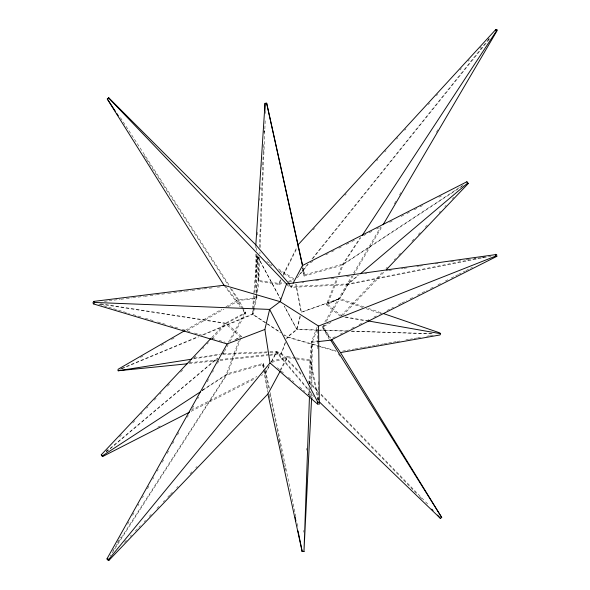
<?xml version="1.0" encoding="UTF-8"?>
<svg xmlns="http://www.w3.org/2000/svg" width="590" height="590" viewBox="0 0 590 590"><rect width="100%" height="100%" fill="white"/><g stroke="black" fill="none" stroke-linecap="round" stroke-linejoin="round"><path stroke-width="0.44" stroke-dasharray="2.95 2.21" d="M311.085 385.314L311.476 341.676L317.25 326.735M311.786 392.756L311.631 397.343M311.83 388.168L312.25 342.288L317.221 329.486M303.784 532.18L303.85 530.336M306.741 450.2L306.807 448.356M308.732 394.931L308.998 387.564M309.131 383.876L309.993 359.93L311.476 341.676L317.767 340.954M309.514 395.071L309.743 388.64M309.905 384.038L310.738 361.058L312.25 342.288L317.523 341.676M259.047 257.439L258.125 280.434L256.598 293.547M259.445 247.328L263.184 153.518M263.221 152.596L263.619 142.478M264.025 132.359L264.099 130.523M259.718 258.523L258.804 281.474L257.447 293.127M259.902 253.936L259.976 252.1M260.153 247.505L265.227 119.91M265.485 113.487L265.596 110.728M310.79 397.188L311.019 392.593L276.666 351.566L269.306 351.839M257.365 235.004L257.542 232.261M259.615 200.253L259.733 198.424M260.323 189.279L260.441 187.45M261.805 166.417L261.923 164.588M263.995 132.573L264.114 130.744M254.43 296.128L252.992 314.315L266.732 323.313M254.71 292.493L257.55 256.82L259.327 257.837M258.398 256.119L256.945 255.957L256.731 257.373L252.173 314.168L280.538 332.745M256.495 294.425L253.818 307.331M257.034 296.711L254.696 307.287M281.135 300.413L257.771 256.842M253.619 308.187L252.173 314.168L202.237 334.906M254.482 308.164L252.992 314.315L202.186 335.4M300.059 315.952L296.726 329.308L287.345 336.809L286.718 338.535M300.325 316.535L297.072 329.559L287.441 337.266L286.829 338.948M285.457 341.979L281.356 353.181L270.368 354.325M285.287 343.151L281.29 354.081L268.48 355.401M100.654 303.806L226.634 323.327L241.45 336.411L227.578 373.654L110.352 555.78M238.677 341.131L226.007 375.166L112.624 551.185M340.43 316.41L326.344 304.632L336.897 278.133M338.262 274.711L342.001 265.308L360.195 237.615M341.979 316.314L327.502 304.211L337.886 278.133M339.228 274.763L343.579 263.826L360.748 237.674M256.945 255.957L258.125 280.434L278.723 283.399L280.781 279.291M283.252 274.372L297.249 246.465M257.55 256.82L258.804 281.474L278.856 284.358L280.899 280.272M283.362 275.375L297.286 247.601M269.416 365.402L266.002 371.906L264.364 372.747M271.548 361.331L276.666 351.566L281.356 353.181L302.515 374.989M268.885 366.906L265.515 373.337L261.422 375.424M271.415 362.076L276.467 352.429L281.29 354.081L303.061 376.516M289.786 285.612L291.408 286.445L292.264 284.837M292.5 284.911L291.209 287.352L287.249 285.331M280.029 370.284L287.382 356.633L295.524 357.82M280.523 370.586L287.47 357.673L295.524 358.845M228.323 342.458L244.688 312.87L242.977 309.625M220.608 353.978L223.322 353.543L228.16 344.811M229.916 341.64L245.742 313.061L244.068 309.905M117.329 542.667L120.478 537.04M127.661 524.178L129.011 521.767M132.603 515.328L133.952 512.917M137.994 505.682L138.893 504.074M142.485 497.643L143.385 496.035M147.426 488.8L149.226 485.585M152.817 479.154L153.717 477.546M157.309 471.115L158.209 469.507M162.25 462.272L163.6 459.861M167.191 453.43L168.534 451.018M172.582 443.783L173.925 441.372M177.524 434.941L178.866 432.529M187.399 417.248L188.299 415.64M192.34 408.405L193.69 405.994M197.731 398.759L198.631 397.151M202.222 390.72L203.122 389.112M207.164 381.877L208.513 379.466M212.555 372.231L213.455 370.623M217.496 363.388L218.846 360.977M222.887 353.742L223.787 352.134M353.24 275.552L339.715 298.57L327.502 304.211M353.705 274.756L381.686 227.128M324.869 321.933L351.817 276.091M353.683 272.919L380.779 226.855M394.319 203.823L396.192 200.644M399.459 195.083L401.325 191.912M436.357 132.344L438.223 129.166M324.058 325.296L323.136 326.853L329.825 338.601M326.358 321.388L348.454 283.886L358.986 274.984M299.314 274.675L307.973 263.907M312.014 258.877L486.381 42.074M486.957 41.359L489.272 38.49M297.279 277.861L308.231 264.246M312.848 258.516L490.378 37.856M313.253 229.849L314.492 228.492M344.98 195.297L346.219 193.948M376.7 160.753L377.947 159.396M384.791 151.947L386.037 150.59M396.613 139.078L397.852 137.721M404.696 130.265L405.942 128.915M428.333 104.526L429.579 103.169M436.423 95.72L437.669 94.363M460.06 69.981L461.306 68.624M468.15 61.168L469.389 59.819M479.965 48.299L481.211 46.949M488.055 39.493L489.302 38.136M211.781 337.502L225.041 323.423L244.688 312.87L242.512 309.964M106.325 451.011L107.579 449.676M119.549 436.976L121.437 434.97M132.78 422.934L135.294 420.264M140.966 414.246L142.227 412.904M146.637 408.228L147.898 406.894M154.197 400.204L156.084 398.198M159.861 394.186L161.122 392.851M167.42 386.17L169.942 383.493M180.651 372.128L182.539 370.122M189.471 362.769L190.725 361.434M193.874 358.093L195.769 356.087M202.695 348.734L203.956 347.392M207.105 344.051L208.366 342.716M212.142 338.704L226.634 323.327L245.742 313.061L243.021 309.433M341.057 315.746L383.448 271.164M385.985 268.502L387.247 267.167M394.209 259.851L395.477 258.516M398.641 255.19L400.536 253.191M411.923 241.214L414.453 238.552M418.251 234.562L420.146 232.563M425.213 227.239L427.743 224.576M439.13 212.599L440.398 211.272M444.823 206.611L446.092 205.283M452.419 198.631L453.688 197.296M342.613 315.65L384.474 271.636M124.475 542.343L126.385 540.344M130.206 536.354L131.482 535.027M135.302 531.029L140.391 525.705M144.211 521.715L145.487 520.387M149.307 516.39L151.217 514.399M156.947 508.403L158.858 506.412M163.312 501.751L164.581 500.423M167.767 497.097L169.677 495.099M170.311 494.435L172.863 491.772M176.683 487.775L177.951 486.448M190.046 473.807L191.957 471.808M195.777 467.818L197.053 466.483M289.417 285.258L291.209 287.352L346.684 284.867L357.931 275.36M106.222 451.608L217.459 358.012M106.163 452.132L217.71 358.27M463.393 184.943L343.579 263.826L304.624 274.859L303.061 268.067M462.228 186.16L342.001 265.308L304.071 276.061L301.969 266.99M202.908 389.769L227.578 373.654L263.251 363.352L265.175 369.34M202.134 390.75L226.007 375.166L262.683 364.561L265.515 373.337L268.848 389.54M185.474 330.23L221.958 309.094M225.926 306.793L237.822 299.897L256.082 297.921L256.067 294.263M119.844 369.37L123.812 367.069M140.501 357.422L142.883 356.043M161.166 345.467L165.93 342.709M171.498 339.493L174.677 337.657M187.391 330.304L223.942 309.16M227.917 306.866L239.046 300.428L256.82 298.503L256.805 294.816M329.449 339.619L322.081 326.668L327.664 323.549M330.99 322.465L323.136 326.853L330.791 338.21M234.864 339.796L240.263 336.875L225.041 323.423L99.26 303.968M235.882 339.42L241.45 336.411M310.17 262.816L313.445 261.141M325.746 254.88L328.202 253.626M331.484 251.952L335.585 249.865M338.867 248.198L341.322 246.945M346.242 244.437L351.161 241.93M351.979 241.509L354.443 240.263M363.462 235.668L365.918 234.414M369.2 232.74L373.3 230.653M376.575 228.979L379.038 227.725M389.695 222.297L392.158 221.044M401.178 216.449L403.634 215.195M406.916 213.528L409.372 212.275M414.291 209.767L416.754 208.513M420.036 206.847L422.492 205.593M438.894 197.237L441.35 195.983M157.729 427.212L160.192 425.958M191.359 410.035L256.982 376.516M191.086 411.355L254.88 378.765M332.738 337.952L335.201 336.706M340.135 334.213L342.598 332.967M345.888 331.3L348.358 330.053M351.64 328.394L355.755 326.314M359.045 324.655L363.152 322.575M366.442 320.916L368.905 319.669M373.839 317.169L376.309 315.923M379.591 314.264L382.062 313.017M386.996 310.524L393.567 307.198M398.501 304.706L400.971 303.459M401.79 303.039L406.724 300.546M410.013 298.887L414.121 296.807M417.41 295.148L427.278 290.155M430.56 288.495L434.675 286.416M437.964 284.756L440.428 283.51M445.362 281.017L447.825 279.771M451.114 278.104L457.693 274.778M458.511 274.365L465.09 271.039M465.916 270.626L472.487 267.3M326.344 304.632L338.269 299.123L362.666 307.471M121.828 368.3L198.004 336.669M121.754 368.78L198.8 336.802M338.269 299.123L300.944 312.39L295.656 284.351M271.747 362.422L287.47 357.673M271.245 361.486L287.382 356.633M278.856 284.358L284.225 283.148M288.709 282.138L293.186 281.135M278.723 283.399L283.082 282.426M288.304 281.253L293.532 280.088M485.784 256.628L348.454 283.886L291.408 286.445M346.684 284.867L490.969 256.303M342.613 351.087L346.234 350.453M347.134 350.29L354.369 349.015M355.276 348.86L358.89 348.218M359.797 348.063L362.503 347.584M363.411 347.422L367.024 346.787M367.931 346.625L371.545 345.983M372.452 345.829L375.166 345.349M376.066 345.187L379.687 344.553M380.587 344.39L383.301 343.911M384.208 343.756L387.822 343.115M388.722 342.96L392.343 342.318M393.242 342.163L395.956 341.684M396.864 341.522L400.477 340.887M405.905 339.929L408.612 339.449M409.519 339.287L413.133 338.653M414.04 338.49L416.754 338.011M417.654 337.856L421.275 337.215M426.695 336.263L429.409 335.784M430.317 335.622L433.93 334.987M194.309 358.13L219.701 354.118M193.527 358.89L219.871 354.745M286.46 284.926L288.281 284.668M301.962 282.735L303.784 282.477M315.643 280.803L319.293 280.287M331.145 278.605L334.796 278.089M346.647 276.415L351.212 275.766M364.893 273.834L366.715 273.576M385.867 270.869L387.689 270.611M388.603 270.478L392.254 269.962M401.37 268.671L403.191 268.413M404.106 268.288L407.756 267.772M416.872 266.481L418.701 266.223M419.608 266.097L424.173 265.448M435.118 263.9L439.675 263.258M450.62 261.709L455.178 261.06M458.828 260.544L460.65 260.286M466.122 259.519L470.68 258.87M474.331 258.354L476.152 258.096M481.624 257.321L486.19 256.68M104.437 301.328L108.081 300.87M108.995 300.76L119.925 299.396M120.839 299.285L125.397 298.71M126.304 298.599L131.769 297.921M132.684 297.803L137.241 297.235M138.149 297.124L143.621 296.438M144.528 296.328L149.086 295.76M150 295.642L155.465 294.963M156.372 294.845L160.93 294.277M161.844 294.167L167.309 293.481M168.224 293.37L172.774 292.802M173.689 292.684L184.626 291.32M185.533 291.209L190.998 290.523M191.912 290.413L196.47 289.845M197.377 289.727L202.849 289.048M203.756 288.93L208.314 288.363M209.229 288.252L213.779 287.684M217.43 287.227L220.159 286.888M189.759 362.703L219.067 359.657M219.981 359.561L269.446 354.42M188.896 363.639L216.338 360.8M219.996 360.424L267.565 355.497M223.322 353.543L268.391 351.876M222.6 354.42L269.165 352.702M270.08 352.665L276.467 352.429L313.762 396.51M318.792 330.017L296.726 329.308L284.166 306.033M319.706 330.046L346.367 330.909M351.883 331.086L433.702 333.719M317.221 330.208L297.072 329.559L284.402 306.092M318.143 330.238L346.536 331.145M351.116 331.292L433.554 333.94M256.731 257.373L258.184 257.528L280.464 298.806M296.423 357.953L309.993 359.93L317.988 400.271M296.423 358.971L310.738 361.058L318.622 400.551M345.6 316.955L367.319 320.783M344.929 317.206L365.638 320.842M335.496 350.718L287.345 336.809L284.292 334.81M319.264 346.455L287.441 337.266L284.373 335.26M320.149 346.714L336.057 351.308M98.825 304.3L129.542 313.519M133.052 314.573L141.829 317.206M145.339 318.261L154.115 320.894M157.633 321.948L166.41 324.581M169.92 325.636L178.696 328.269M182.207 329.323L190.983 331.964M194.494 333.011L203.27 335.651M212.046 338.284L215.556 339.339M219.067 340.393L225.21 342.237M364.067 306.918L339.715 298.57L301.409 312.191L296.121 284.21M368.411 308.408L382.327 313.179M366.147 308.666L380.956 313.733M266.85 261.525L271.459 264.468M278.369 268.893L295.273 279.697M269.401 264.305L272.499 266.296M279.476 270.773L293.429 279.734M267.499 323.814L280.479 332.31M277.33 367.71L283.569 373.079M288.421 377.261L293.968 382.032M299.514 386.811L305.052 391.59M307.825 393.98L309.905 395.765M310.598 396.362L313.371 398.751M316.992 398.339L318.32 399.622M308.282 380.941L318.541 391.509M321.108 394.157L424.977 501.22M425.619 501.876L428.819 505.18M308.821 382.453L318.423 392.35M320.99 394.99L417.027 493.97M419.593 496.603L421.511 498.587M225.631 286.202L240.845 306.527M223.979 285.243L240.329 307.058M322.081 326.668L330.282 338.815M120.448 117.676L229.532 285.781M231.538 288.864L239.046 300.428L243.648 309.116M143.79 155.059L228.315 285.265M230.314 288.34L237.822 299.897L242.542 308.821M338.225 353.624L340.172 356.736M265.456 370.195L269.542 389.061M303.083 267.794L304.624 274.859M302.331 268.074L304.071 276.061M269.136 395.543L269.719 398.235M278.679 439.469L279.269 442.161M270.286 392.667L295.974 517.246M297.279 523.559L298.208 528.072M269.778 394.039L283.318 459.765M283.502 460.665L284.8 466.963M284.985 467.863L285.545 470.562M263.251 363.352L264.055 367.821M264.689 371.398L268.192 391.067M262.683 364.561L263.472 369.023M263.634 369.915L267.594 392.21M317.627 330.474L317.863 348.749M318.298 381.656L318.548 400.846M256.598 247.822L256.613 250.58M256.628 254.268L256.805 293.894M255.839 244.88L255.861 249.452M255.883 254.025L256.06 293.348"/><path stroke-width="0.89" d="M311.586 398.265L303.968 551.429L309.448 396.908M264.903 110.293L265.035 103.331L266.651 103.169L302.7 266.024M289.631 284.365L255.839 244.88L265.035 103.331M93.611 301.424L223.979 285.243L280.088 301.645L318.541 326.078L319.338 404.143L317.435 403.966L317.737 402.144L269.637 309.418L94.437 302.441L93.611 301.424L92.925 302.987L93.751 303.998L227.15 343.963L264.866 329.456L269.637 309.418L280.088 301.645L286.534 283.945L496.625 254.474L496.839 256.34L330.717 340.165L318.408 341.581M495.622 30.591L495.821 29.5L497.075 29.957L496.876 31.049L383.087 224.746M93.751 303.998L94.437 302.441M293.112 283.23L302.471 265.515L466.86 181.779L468.18 183.608L386.376 269.637M383.198 313.474L439.727 332.849L440.627 333.697L439.948 334.973L340.482 352.584L331.809 339.722M227.15 343.963L107.092 558.605L107.151 559.681L108.803 560.5L267.912 393.995L280.088 371.39M362.26 235.366L497.075 29.957M108.803 560.5L108.744 559.423L270.006 362.946L264.866 329.456M298.075 244.821L495.821 29.5M189.449 412.189L102.756 456.476L101.281 454.787L211.154 338.173M360.387 273.797L467.811 182.966M107.321 99.142L108.693 97.748L107.321 99.142L223.979 285.243M319.728 402.255L440.442 518.411L441.718 517.467L340.482 352.584M102.048 456.1L200.593 391.753M184.677 330.688L118.059 369.288L118.14 370.763L187.067 363.824M318.541 326.078L495.578 256.156L496.839 256.34M118.14 370.763L191.713 359.177M267.912 393.995L302.146 551.51L303.968 551.429M302.146 551.51L303.88 551.355M317.737 402.144L319.647 402.321M368.226 320.938L440.627 333.697M107.092 558.605L108.744 559.423M101.281 454.787L102.756 456.476M270.006 362.946L317.435 403.966M108.693 97.748L255.839 244.88M431.755 509.141L433.038 510.461M437.522 515.085L440.442 518.411M108.737 98.073L286.534 283.945M468.18 183.608L466.86 181.779M107.277 98.825L115.279 111.149M116.783 113.457L118.28 115.773M330.717 340.165L441.718 517.467M266.651 103.169L302.471 265.515M295.192 517.378L295.929 520.985M297.972 530.882L302.235 551.591M495.364 254.29L495.578 256.156"/></g></svg>
